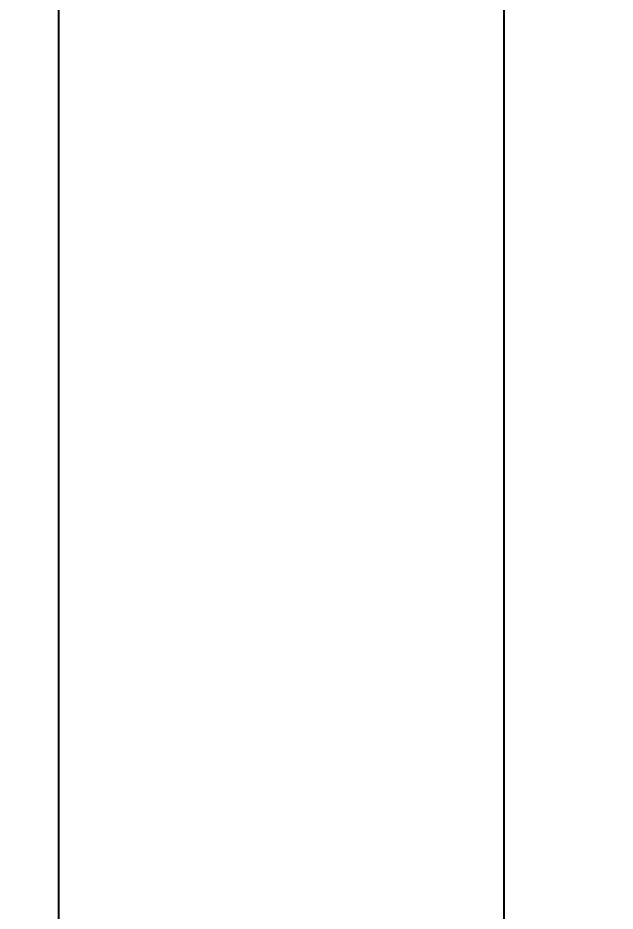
# Model space of a CAD drawing. Header units: inches. Extents: x -1.2 to 16.3, y -13.7 to 34.2.
# Drawn here: x 11.5 to 16.35, y -0.62 to 6.64 of the extents above; entities that cross this region are included whole.
import ezdxf

# ---------------------------------------------------------------- set-up
doc = ezdxf.new("R2010")
doc.units = ezdxf.units.IN
doc.header["$MEASUREMENT"] = 0
doc.layers.add('PSYMS', color=7, linetype='Continuous')
doc.styles.get("Standard").update_dxf_attribs({"font": 'romans.shx'})
doc.dimstyles.get("Standard").update_dxf_attribs({"dimtxt": 0.18, "dimasz": 0.18, "dimexe": 0.18, "dimexo": 0.0625, "dimgap": 0.09, "dimtad": 0, "dimtih": 1, "dimtoh": 1, "dimdec": 4, "dimzin": 0, "dimdsep": 46, "dimtxsty": 'Standard', "dimcen": 0.09, "dimadec": 0, "dimazin": 0, "dimtfac": 1, "dimtdec": 4, "dimtofl": 0, "dimtmove": 0, "dimatfit": 3, "dimfxl": 1, "dimtolj": 1, "dimtzin": 0, "dimarcsym": 0})

# ---------------------------------------------------------------- blocks, each defined once
blk = doc.blocks.new('*D94')
at = {"layer": 'Defpoints', "color": 0, "transparency": 16777216}
for p in [(-0.4633, 31.6766), (-0.4633, -13.3234), (15.4457, -13.3234)]:
    blk.add_point(p, dxfattribs=at)
at = {"layer": 'PSYMS', "color": 0, "lineweight": -2, "transparency": 16777216}
for p, q in [((-0.4008, 31.6766), (15.6257, 31.6766)), ((15.4457, 31.4966), (15.4457, 10.4546)), ((15.4457, -13.1434), (15.4457, 9.7746)), ((-0.4008, -13.3234), (15.6257, -13.3234))]:
    blk.add_line(p, q, dxfattribs=at)
at = {"layer": 'PSYMS', "color": 0, "transparency": 16777216}
for points in [[(15.4157, 31.4966), (15.4757, 31.4966), (15.4457, 31.6766)], [(15.4157, -13.1434), (15.4757, -13.1434), (15.4457, -13.3234)]]:
    blk.add_solid(points, dxfattribs=at)
at = {"layer": 'PSYMS', "color": 0, "transparency": 16777216, "insert": (15.4457, 10.1146), "char_height": 0.5, "attachment_point": 5}
blk.add_mtext('\\A1;45.00', dxfattribs=at)

msp = doc.modelspace()

# ---------------------------------------------------------------- linework, layer by layer
at = {"linetype": 'Continuous'}
msp.add_line((11.8266, 29.6454), (11.8266, -11.2921), dxfattribs=at)

# ---------------------------------------------------------------- dimensions: what is measured, and where the dimension line sits
at = {"layer": 'PSYMS'}
dim = msp.add_linear_dim(base=(15.4457, -13.3234), p1=(-0.4633, 31.6766), p2=(-0.4633, -13.3234), angle=90, dimstyle='Standard', override={"dimtxt": 0.5, "dimdec": 2}, dxfattribs=at)
dim.commit()
dim.dimension.update_dxf_attribs({"geometry": '*D94', "text_midpoint": (15.4457, 10.1146), "dimtype": 160})

doc.saveas('drawing.dxf')
